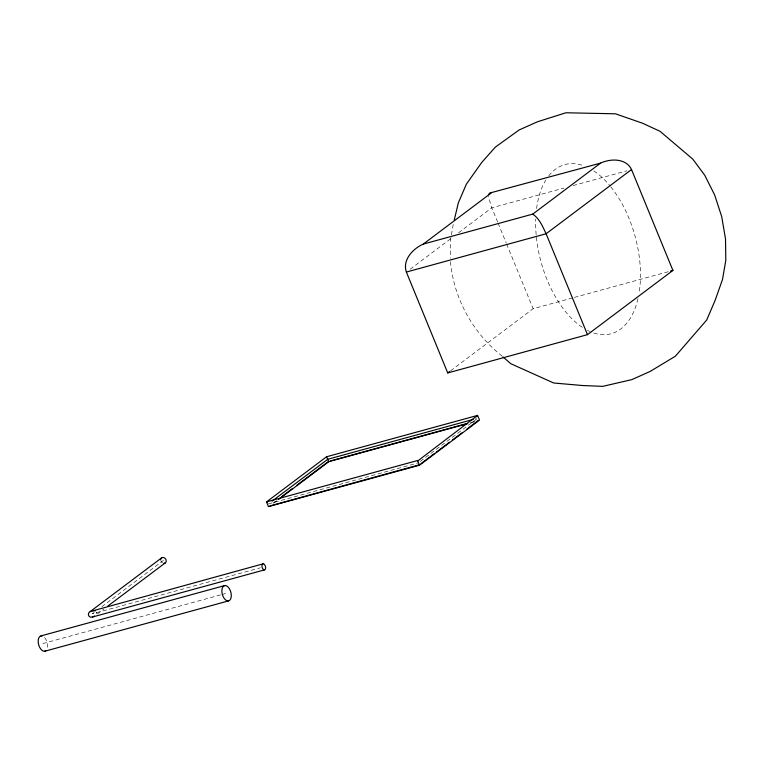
<?xml version="1.0" encoding="UTF-8"?>
<svg xmlns="http://www.w3.org/2000/svg" width="764" height="764" viewBox="0 0 764 764"><rect width="100%" height="100%" fill="white"/><g stroke="black" fill="none" stroke-linecap="round" stroke-linejoin="round"><path stroke-width="0.57" stroke-dasharray="3.82 2.86" d="M96.34 613.702L96.293 612.059M453.214 224.501L450.206 241.987L450.416 258.184M410.153 269.195L451.916 237.805M458.562 232.81L491.777 207.827L563.947 188.059M94.249 612.403L92.358 613.826L260.333 567.805M101.841 606.702L163.458 560.375M97.324 613.969L103.923 609.004M273.206 503.027L275.116 501.595M273.751 503.075L277.552 500.219M450.579 370.798L533.157 308.713L573.248 297.731M420.229 461.427L477.739 418.194L475.447 418.825M573.115 185.547L626.948 170.802M574.394 297.416L668.328 271.688M470.366 422.607L474.95 421.356M471.14 422.664L474.587 421.718M268.355 503.925L418.347 462.841M42.899 643.565L220.844 594.822M221.99 594.507L226.583 593.246M502.206 356.196C473.021 333.18 453.806 298.762 450.464 261.651M497.631 222.085L490.918 205.612L488.654 196.405M498.08 223.183L506.169 242.923M506.627 244.022L533.157 308.713M44.618 637.568A7.907 4.393 74.7 0 1 47.292 648.416M162.522 562.848A3.104 2.521 53.1 0 1 160.755 560.298M637.969 298.714A87.688 48.743 74.7 0 1 590.725 331.901M589.665 331.452A87.688 48.743 74.7 0 1 587.545 330.44M582.292 327.345A87.688 48.743 74.7 0 1 536.271 235.885M536.156 234.672A87.688 48.743 74.7 0 1 535.745 219.048M536.586 208.572A87.688 48.743 74.7 0 1 545.868 180.008M548.724 175.892A87.688 48.743 74.7 0 1 584.374 165.979M593.867 170.955A87.688 48.743 74.7 0 1 610.111 186.015M610.837 186.913A87.688 48.743 74.7 0 1 639.057 293.185"/><path stroke-width="1.15" d="M454.284 219.965L458.314 202.947L466.355 184.191L481.74 162.445L495.349 147.108L519.109 129.985L537.312 121.839L565.933 112.766L615.45 113.807L642.495 123.205L660.02 131.293L692.786 159.132L704.771 175.309L714.636 194.925L721.713 216.632L725.523 238.96L725.8 260.381L722.524 279.433L715.142 300.328L706.681 320.059L675.376 356.205L650.269 371.371L631.904 379.603L602.71 386.364L582.273 385.505L553.661 382.993L510.724 363.664L503.056 356.941M478.102 420.496L466.623 429.349M476.516 416.791L477.596 415.396L479.525 420.104L419.512 465.219L268.451 506.608L266.521 501.9L326.534 456.776L477.596 415.396L417.526 461.131M488.845 194.19L489.657 193.072L600.542 163.133C610.484 158.415 626.146 158.1 631.532 169.551L672.912 270.427L587.487 334.651L447.733 372.937L406.362 272.051C402.208 259.989 412.923 248.625 423.256 244.098L491.061 193.13M161.701 557.816L90.219 611.553C86.666 613.253 88.672 618.496 92.454 617.016L264.535 569.877A3.104 1.729 74.7 0 0 264.888 565.083A3.104 1.729 74.7 0 0 261.947 565.637A3.104 1.729 74.7 0 0 264.535 569.877M423.256 244.098L532.737 214.111L600.542 163.133M631.532 169.551L546.107 233.765L406.362 272.051M107.695 606.167L165.225 562.925M272.127 501.098L327.746 459.279L473.155 419.446M281.782 496.581L292.268 488.702M297.024 485.121L328.463 461.485M278.497 499.503L328.864 461.637L467.702 423.609M447.733 372.937L449.633 371.505M421.012 463.643L434.315 453.635M436.215 452.212L449.518 442.213M452.374 440.064L461.876 432.921M90.219 611.553L263.045 563.851M94.497 616.099L92.454 617.016M670.62 271.058L672.912 270.427M330.755 460.854L465.792 423.867M269.95 505.93L419.073 464.875M40.998 635.906L224.692 585.577M44.789 651.234L228.484 600.915A7.907 4.393 74.7 0 0 229.381 588.71A7.907 4.393 74.7 0 0 221.885 590.123A7.907 4.393 74.7 0 0 228.484 600.915M92.253 610.637L95.185 610.885M267.62 501.805L266.521 501.9L417.574 460.52L419.512 465.219M532.737 214.111C539.47 218.609 542.765 226.688 546.107 233.765L587.487 334.651M326.534 456.776L327.746 459.279A2.855 0.516 65.8 0 0 328.482 460.95L328.864 461.637M45.85 650.766A7.907 4.393 74.7 0 1 38.572 644.386A7.907 4.393 74.7 0 1 42.182 635.954M160.727 559.554A3.104 2.521 53.1 0 1 163.458 557.529A3.104 2.521 53.1 0 1 166.199 560.7A3.104 2.521 53.1 0 1 163.935 563.278"/></g></svg>
